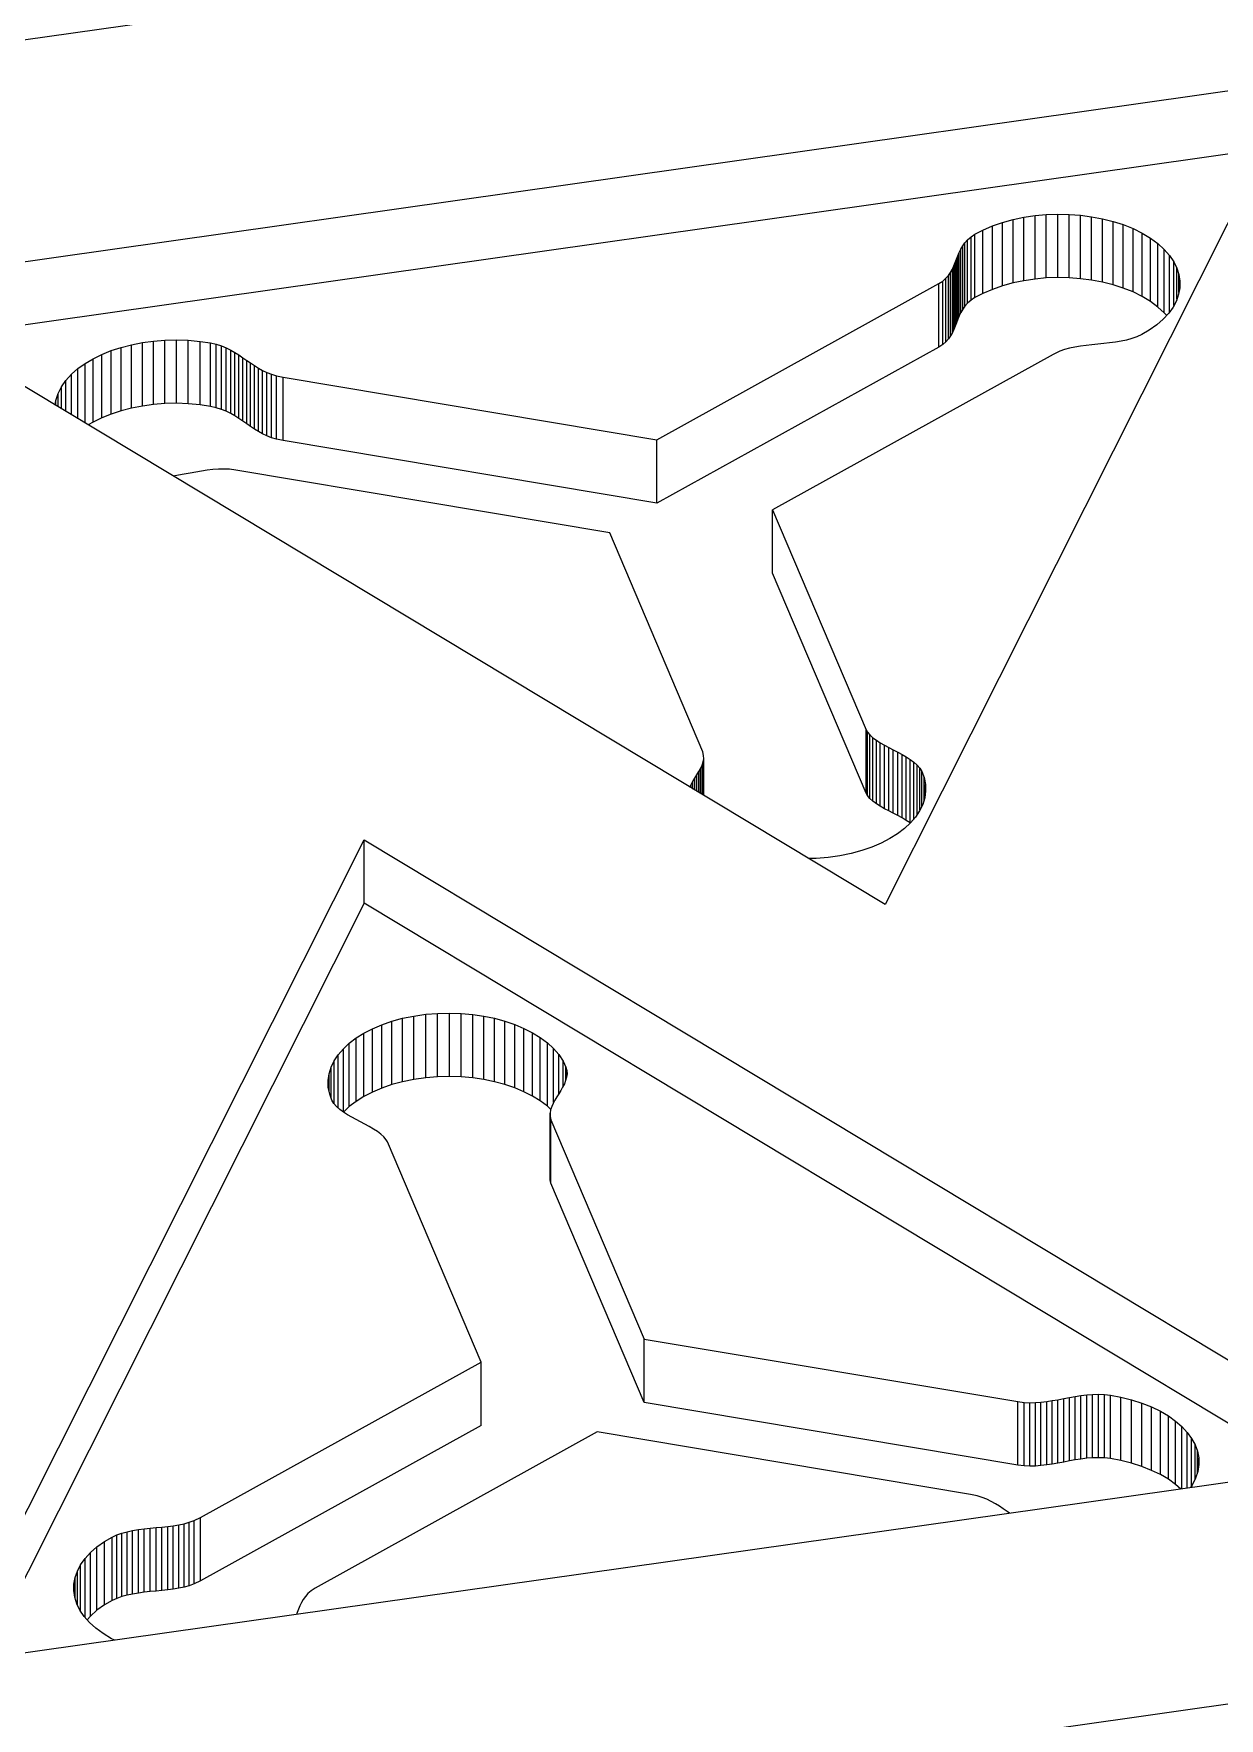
# Model space of a CAD drawing. Header units: inches. Extents: x 4 to 26.1, y 6.7 to 41.9.
# Drawn here: x 14.995 to 15.949, y 17.511 to 18.866 of the extents above; entities that cross this region are included whole.
import ezdxf

# ---------------------------------------------------------------- set-up
doc = ezdxf.new("R2010")
doc.units = ezdxf.units.IN
doc.header["$MEASUREMENT"] = 0
doc.layers.add('rails', color=7, linetype='Continuous', lineweight=35, true_color=0xd4d4d4)

# ---------------------------------------------------------------- blocks, each defined once
blk = doc.blocks.new('A$C382235AA')
at = {"color": 0, "linetype": 'Continuous', "lineweight": 0, "extrusion": (-4.89431e-17, 0.816497, 0.57735)}
for p, q in [((-9.8793, 13.262), (-11.0406, 13.0973)), ((-10.9693, 12.9292), (-9.8079, 13.0939)), ((-9.8079, 13.0939), (-10.1414, 12.4309)), ((-9.8356, 13.039), (-10.9006, 12.8879)), ((-10.0627, 12.9737), (-10.0549, 12.9771)), ((-10.0549, 12.9771), (-10.0468, 12.9799)), ((-10.0549, 12.926), (-10.0549, 12.9771)), ((-10.0468, 12.9799), (-10.0383, 12.9822)), ((-10.0468, 12.9289), (-10.0468, 12.9799)), ((-10.0383, 12.9822), (-10.0296, 12.984)), ((-10.0383, 12.9312), (-10.0383, 12.9822)), ((-10.0296, 12.984), (-10.0206, 12.9854)), ((-10.0296, 12.933), (-10.0296, 12.984)), ((-10.0206, 12.9854), (-10.0116, 12.9862)), ((-10.0206, 12.9343), (-10.0206, 12.9854)), ((-10.0116, 12.9862), (-10.0024, 12.9865)), ((-10.0116, 12.9352), (-10.0116, 12.9862)), ((-10.0024, 12.9355), (-10.0024, 12.9865)), ((-10.0024, 12.9865), (-9.9932, 12.9863)), ((-9.9932, 12.9353), (-9.9932, 12.9863)), ((-9.9932, 12.9863), (-9.9841, 12.9857)), ((-9.9841, 12.9346), (-9.9841, 12.9857)), ((-9.9841, 12.9857), (-9.9752, 12.9845)), ((-9.9752, 12.9335), (-9.9752, 12.9845)), ((-9.9752, 12.9845), (-9.9664, 12.9829)), ((-9.9664, 12.9318), (-9.9664, 12.9829)), ((-9.9664, 12.9829), (-9.9578, 12.9807)), ((-9.9578, 12.9297), (-9.9578, 12.9807)), ((-9.9578, 12.9807), (-9.9496, 12.9781)), ((-9.9496, 12.927), (-9.9496, 12.9781)), ((-9.9496, 12.9781), (-9.9418, 12.9749)), ((-9.9418, 12.9239), (-9.9418, 12.9749)), ((-9.9418, 12.9749), (-9.9344, 12.9713)), ((-10.0805, 12.9584), (-10.0789, 12.961)), ((-10.0789, 12.961), (-10.0771, 12.9635)), ((-10.0789, 12.91), (-10.0789, 12.961)), ((-10.0771, 12.9635), (-10.0749, 12.966)), ((-10.0771, 12.9125), (-10.0771, 12.9635)), ((-10.0749, 12.966), (-10.0722, 12.9683)), ((-10.0749, 12.9149), (-10.0749, 12.966)), ((-10.0722, 12.9683), (-10.069, 12.9704)), ((-10.0722, 12.9172), (-10.0722, 12.9683)), ((-10.069, 12.9704), (-10.0627, 12.9737)), ((-10.069, 12.9194), (-10.069, 12.9704)), ((-10.0627, 12.9227), (-10.0627, 12.9737)), ((-9.9344, 12.9203), (-9.9344, 12.9713)), ((-9.9344, 12.9713), (-9.9276, 12.9672)), ((-9.9276, 12.9162), (-9.9276, 12.9672)), ((-9.9276, 12.9672), (-9.9217, 12.9628)), ((-9.9217, 12.9118), (-9.9217, 12.9628)), ((-9.9217, 12.9628), (-9.9166, 12.9582)), ((-10.086, 12.9449), (-10.0849, 12.9476)), ((-10.0849, 12.9476), (-10.0839, 12.9503)), ((-10.0849, 12.8965), (-10.0849, 12.9476)), ((-10.0839, 12.9503), (-10.0829, 12.953)), ((-10.0839, 12.8992), (-10.0839, 12.9503)), ((-10.0829, 12.953), (-10.0817, 12.9557)), ((-10.0829, 12.902), (-10.0829, 12.953)), ((-10.0817, 12.9557), (-10.0805, 12.9584)), ((-10.0817, 12.9047), (-10.0817, 12.9557)), ((-10.0805, 12.9073), (-10.0805, 12.9584)), ((-9.9166, 12.9071), (-9.9166, 12.9582)), ((-9.9166, 12.9582), (-9.9123, 12.9533)), ((-9.9123, 12.9078), (-9.9123, 12.9533)), ((-9.9123, 12.9533), (-9.909, 12.9483)), ((-9.909, 12.9129), (-9.909, 12.9483)), ((-9.909, 12.9483), (-9.9065, 12.9432)), ((-10.095, 12.9327), (-10.0925, 12.9349)), ((-10.0925, 12.9349), (-10.0904, 12.9372)), ((-10.0925, 12.8839), (-10.0925, 12.9349)), ((-10.0904, 12.9372), (-10.0887, 12.9397)), ((-10.0904, 12.8862), (-10.0904, 12.9372)), ((-10.0887, 12.9397), (-10.0872, 12.9422)), ((-10.0887, 12.8887), (-10.0887, 12.9397)), ((-10.0872, 12.9422), (-10.086, 12.9449)), ((-10.0872, 12.8912), (-10.0872, 12.9422)), ((-10.086, 12.8938), (-10.086, 12.9449)), ((-10.0206, 12.9343), (-10.0296, 12.933)), ((-10.0116, 12.9352), (-10.0206, 12.9343)), ((-10.0024, 12.9355), (-10.0116, 12.9352)), ((-9.9932, 12.9353), (-10.0024, 12.9355)), ((-9.9841, 12.9346), (-9.9932, 12.9353)), ((-9.9752, 12.9335), (-9.9841, 12.9346)), ((-9.9664, 12.9318), (-9.9752, 12.9335)), ((-9.9065, 12.9181), (-9.9065, 12.9432)), ((-9.9065, 12.9432), (-9.9048, 12.9379)), ((-9.9048, 12.9235), (-9.9048, 12.9379)), ((-9.9048, 12.9379), (-9.904, 12.9326)), ((-10.1414, 12.4309), (-10.9693, 12.9292)), ((-10.3252, 12.8049), (-10.0982, 12.9306)), ((-10.0982, 12.9306), (-10.095, 12.9327)), ((-10.0982, 12.8796), (-10.0982, 12.9306)), ((-10.095, 12.8817), (-10.095, 12.9327)), ((-10.0627, 12.9227), (-10.069, 12.9194)), ((-10.0549, 12.926), (-10.0627, 12.9227)), ((-10.0468, 12.9289), (-10.0549, 12.926)), ((-10.0383, 12.9312), (-10.0468, 12.9289)), ((-10.0296, 12.933), (-10.0383, 12.9312)), ((-9.9578, 12.9297), (-9.9664, 12.9318)), ((-9.9496, 12.927), (-9.9578, 12.9297)), ((-9.9418, 12.9239), (-9.9496, 12.927)), ((-9.9344, 12.9203), (-9.9418, 12.9239)), ((-9.9276, 12.9162), (-9.9344, 12.9203)), ((-9.9051, 12.9221), (-9.9069, 12.9169)), ((-9.9041, 12.9273), (-9.9051, 12.9221)), ((-9.904, 12.9326), (-9.9041, 12.9273)), ((-10.0805, 12.9073), (-10.0817, 12.9047)), ((-10.0789, 12.91), (-10.0805, 12.9073)), ((-10.0771, 12.9125), (-10.0789, 12.91)), ((-10.0749, 12.9149), (-10.0771, 12.9125)), ((-10.0722, 12.9172), (-10.0749, 12.9149)), ((-10.069, 12.9194), (-10.0722, 12.9172)), ((-9.9217, 12.9118), (-9.9276, 12.9162)), ((-9.9166, 12.9071), (-9.9217, 12.9118)), ((-9.913, 12.9068), (-9.9174, 12.902)), ((-9.9147, 12.905), (-9.9166, 12.9071)), ((-9.9095, 12.9118), (-9.913, 12.9068)), ((-9.9069, 12.9169), (-9.9095, 12.9118)), ((-10.086, 12.8938), (-10.0872, 12.8912)), ((-10.0849, 12.8965), (-10.086, 12.8938)), ((-10.0839, 12.8992), (-10.0849, 12.8965)), ((-10.0829, 12.902), (-10.0839, 12.8992)), ((-10.0817, 12.9047), (-10.0829, 12.902)), ((-9.9287, 12.8931), (-9.9347, 12.8896)), ((-9.9226, 12.8974), (-9.9287, 12.8931)), ((-9.9174, 12.902), (-9.9226, 12.8974)), ((-10.7643, 12.8767), (-10.7563, 12.8793)), ((-10.7563, 12.8793), (-10.7479, 12.8815)), ((-10.7563, 12.8283), (-10.7563, 12.8793)), ((-10.7479, 12.8815), (-10.7392, 12.8832)), ((-10.7479, 12.8304), (-10.7479, 12.8815)), ((-10.7392, 12.8832), (-10.7302, 12.8844)), ((-10.7392, 12.8321), (-10.7392, 12.8832)), ((-10.7302, 12.8844), (-10.721, 12.8851)), ((-10.7302, 12.8333), (-10.7302, 12.8844)), ((-10.721, 12.8851), (-10.7117, 12.8853)), ((-10.721, 12.8341), (-10.721, 12.8851)), ((-10.7117, 12.8343), (-10.7117, 12.8853)), ((-10.7117, 12.8853), (-10.7022, 12.885)), ((-10.7022, 12.834), (-10.7022, 12.885)), ((-10.7022, 12.885), (-10.6927, 12.8841)), ((-10.6927, 12.8331), (-10.6927, 12.8841)), ((-10.6927, 12.8841), (-10.6844, 12.8829)), ((-10.6844, 12.8318), (-10.6844, 12.8829)), ((-10.6844, 12.8829), (-10.6798, 12.8818)), ((-10.6798, 12.8308), (-10.6798, 12.8818)), ((-10.6798, 12.8818), (-10.6756, 12.8805)), ((-10.6756, 12.8294), (-10.6756, 12.8805)), ((-10.6756, 12.8805), (-10.6717, 12.8789)), ((-10.0982, 12.8796), (-10.3252, 12.7539)), ((-10.095, 12.8817), (-10.0982, 12.8796)), ((-10.0925, 12.8839), (-10.095, 12.8817)), ((-10.0904, 12.8862), (-10.0925, 12.8839)), ((-10.0887, 12.8887), (-10.0904, 12.8862)), ((-10.0872, 12.8912), (-10.0887, 12.8887)), ((-9.9886, 12.8796), (-9.9929, 12.8787)), ((-9.9841, 12.8803), (-9.9886, 12.8796)), ((-9.9796, 12.8809), (-9.9841, 12.8803)), ((-9.9749, 12.8814), (-9.9796, 12.8809)), ((-9.9702, 12.8819), (-9.9749, 12.8814)), ((-9.9654, 12.8824), (-9.9702, 12.8819)), ((-9.9607, 12.8829), (-9.9654, 12.8824)), ((-9.956, 12.8835), (-9.9607, 12.8829)), ((-9.9514, 12.8843), (-9.956, 12.8835)), ((-9.947, 12.8852), (-9.9514, 12.8843)), ((-9.9427, 12.8864), (-9.947, 12.8852)), ((-9.9386, 12.8878), (-9.9427, 12.8864)), ((-9.9347, 12.8896), (-9.9386, 12.8878)), ((-10.7911, 12.8622), (-10.7853, 12.8664)), ((-10.7853, 12.8664), (-10.7788, 12.8702)), ((-10.7853, 12.8184), (-10.7853, 12.8664)), ((-10.7788, 12.8702), (-10.7718, 12.8737)), ((-10.7788, 12.8192), (-10.7788, 12.8702)), ((-10.7718, 12.8737), (-10.7643, 12.8767)), ((-10.7718, 12.8226), (-10.7718, 12.8737)), ((-10.7643, 12.8257), (-10.7643, 12.8767)), ((-10.6717, 12.8279), (-10.6717, 12.8789)), ((-10.6717, 12.8789), (-10.6681, 12.8771)), ((-10.6681, 12.8261), (-10.6681, 12.8771)), ((-10.6681, 12.8771), (-10.6647, 12.8752)), ((-10.6647, 12.8242), (-10.6647, 12.8752)), ((-10.6647, 12.8752), (-10.6614, 12.8732)), ((-10.6614, 12.8221), (-10.6614, 12.8732)), ((-10.6614, 12.8732), (-10.6582, 12.871)), ((-10.6582, 12.82), (-10.6582, 12.871)), ((-10.6582, 12.871), (-10.6551, 12.8689)), ((-10.6551, 12.8179), (-10.6551, 12.8689)), ((-10.6551, 12.8689), (-10.6521, 12.8668)), ((-10.6521, 12.8157), (-10.6521, 12.8668)), ((-10.6521, 12.8668), (-10.649, 12.8647)), ((-10.006, 12.8737), (-10.2319, 12.7486)), ((-10.0008, 12.8762), (-10.006, 12.8737)), ((-9.9969, 12.8776), (-10.0008, 12.8762)), ((-9.9929, 12.8787), (-9.9969, 12.8776)), ((-10.8043, 12.8476), (-10.8007, 12.8528)), ((-10.8007, 12.8528), (-10.7963, 12.8577)), ((-10.8007, 12.8277), (-10.8007, 12.8528)), ((-10.7963, 12.8577), (-10.7911, 12.8622)), ((-10.7963, 12.825), (-10.7963, 12.8577)), ((-10.7911, 12.8219), (-10.7911, 12.8622)), ((-10.649, 12.8136), (-10.649, 12.8647)), ((-10.649, 12.8647), (-10.6458, 12.8627)), ((-10.6458, 12.8116), (-10.6458, 12.8627)), ((-10.6458, 12.8627), (-10.6424, 12.8608)), ((-10.6424, 12.8098), (-10.6424, 12.8608)), ((-10.6424, 12.8608), (-10.639, 12.8591)), ((-10.639, 12.8081), (-10.639, 12.8591)), ((-10.639, 12.8591), (-10.6352, 12.8577)), ((-10.6352, 12.8066), (-10.6352, 12.8577)), ((-10.6352, 12.8577), (-10.6312, 12.8565)), ((-10.6312, 12.8054), (-10.6312, 12.8565)), ((-10.6312, 12.8565), (-10.6258, 12.8553)), ((-10.6258, 12.8043), (-10.6258, 12.8553)), ((-10.6258, 12.8553), (-10.3252, 12.8049)), ((-10.8088, 12.8367), (-10.807, 12.8421)), ((-10.807, 12.8421), (-10.8043, 12.8476)), ((-10.807, 12.8315), (-10.807, 12.8421)), ((-10.8043, 12.8299), (-10.8043, 12.8476)), ((-10.8093, 12.8329), (-10.8088, 12.8367)), ((-10.8088, 12.8326), (-10.8088, 12.8367)), ((-10.7643, 12.8257), (-10.7718, 12.8226)), ((-10.7563, 12.8283), (-10.7643, 12.8257)), ((-10.7479, 12.8304), (-10.7563, 12.8283)), ((-10.7392, 12.8321), (-10.7479, 12.8304)), ((-10.7302, 12.8333), (-10.7392, 12.8321)), ((-10.721, 12.8341), (-10.7302, 12.8333)), ((-10.7117, 12.8343), (-10.721, 12.8341)), ((-10.7022, 12.834), (-10.7117, 12.8343)), ((-10.6927, 12.8331), (-10.7022, 12.834)), ((-10.6844, 12.8318), (-10.6927, 12.8331)), ((-10.6798, 12.8308), (-10.6844, 12.8318)), ((-10.6756, 12.8294), (-10.6798, 12.8308)), ((-10.6717, 12.8279), (-10.6756, 12.8294)), ((-10.6681, 12.8261), (-10.6717, 12.8279)), ((-10.6647, 12.8242), (-10.6681, 12.8261)), ((-10.7788, 12.8192), (-10.7827, 12.8169)), ((-10.7718, 12.8226), (-10.7788, 12.8192)), ((-10.6614, 12.8221), (-10.6647, 12.8242)), ((-10.6582, 12.82), (-10.6614, 12.8221)), ((-10.6551, 12.8179), (-10.6582, 12.82)), ((-10.6521, 12.8157), (-10.6551, 12.8179)), ((-10.649, 12.8136), (-10.6521, 12.8157)), ((-10.6458, 12.8116), (-10.649, 12.8136)), ((-10.6424, 12.8098), (-10.6458, 12.8116)), ((-10.639, 12.8081), (-10.6424, 12.8098)), ((-10.6352, 12.8066), (-10.639, 12.8081)), ((-10.6312, 12.8054), (-10.6352, 12.8066)), ((-10.6258, 12.8043), (-10.6312, 12.8054)), ((-10.3252, 12.7539), (-10.6258, 12.8043)), ((-10.3252, 12.7539), (-10.3252, 12.8049)), ((-10.71, 12.7764), (-10.7143, 12.7757)), ((-10.7054, 12.7772), (-10.71, 12.7764)), ((-10.7008, 12.7781), (-10.7054, 12.7772)), ((-10.6962, 12.7789), (-10.7008, 12.7781)), ((-10.6916, 12.7797), (-10.6962, 12.7789)), ((-10.6871, 12.7804), (-10.6916, 12.7797)), ((-10.6825, 12.781), (-10.6871, 12.7804)), ((-10.678, 12.7813), (-10.6825, 12.781)), ((-10.6735, 12.7814), (-10.678, 12.7813)), ((-10.669, 12.7812), (-10.6735, 12.7814)), ((-10.664, 12.7806), (-10.669, 12.7812)), ((-10.363, 12.7301), (-10.664, 12.7806)), ((-10.2319, 12.6976), (-10.2319, 12.7486)), ((-10.2319, 12.7486), (-10.1565, 12.5715)), ((-10.288, 12.5539), (-10.363, 12.7301)), ((-10.1565, 12.5205), (-10.2319, 12.6976)), ((-10.1565, 12.5205), (-10.1565, 12.5715)), ((-10.1565, 12.5715), (-10.1555, 12.5698)), ((-10.1555, 12.5187), (-10.1555, 12.5698)), ((-10.1555, 12.5698), (-10.1536, 12.5674)), ((-10.1536, 12.5164), (-10.1536, 12.5674)), ((-10.1536, 12.5674), (-10.1512, 12.5652)), ((-10.2874, 12.551), (-10.288, 12.5539)), ((-10.1512, 12.5142), (-10.1512, 12.5652)), ((-10.1512, 12.5652), (-10.1484, 12.5631)), ((-10.1484, 12.5121), (-10.1484, 12.5631)), ((-10.1484, 12.5631), (-10.1453, 12.5611)), ((-10.1453, 12.5101), (-10.1453, 12.5611)), ((-10.1453, 12.5611), (-10.1419, 12.5592)), ((-10.1419, 12.5081), (-10.1419, 12.5592)), ((-10.1419, 12.5592), (-10.1384, 12.5573)), ((-10.1384, 12.5063), (-10.1384, 12.5573)), ((-10.1384, 12.5573), (-10.1348, 12.5554)), ((-10.1348, 12.5044), (-10.1348, 12.5554)), ((-10.1348, 12.5554), (-10.1312, 12.5536)), ((-10.2912, 12.5379), (-10.2898, 12.5405)), ((-10.2898, 12.5405), (-10.2887, 12.5431)), ((-10.2898, 12.5202), (-10.2898, 12.5405)), ((-10.2887, 12.5431), (-10.2878, 12.5457)), ((-10.2887, 12.5195), (-10.2887, 12.5431)), ((-10.2878, 12.5457), (-10.2873, 12.5483)), ((-10.2878, 12.519), (-10.2878, 12.5457)), ((-10.2873, 12.5483), (-10.2874, 12.551)), ((-10.2873, 12.5187), (-10.2873, 12.5483)), ((-10.1312, 12.5025), (-10.1312, 12.5536)), ((-10.1312, 12.5536), (-10.1277, 12.5516)), ((-10.1277, 12.5006), (-10.1277, 12.5516)), ((-10.1277, 12.5516), (-10.1243, 12.5497)), ((-10.1243, 12.4986), (-10.1243, 12.5497)), ((-10.1243, 12.5497), (-10.1211, 12.5476)), ((-10.1211, 12.4966), (-10.1211, 12.5476)), ((-10.1211, 12.5476), (-10.1181, 12.5454)), ((-10.1181, 12.4999), (-10.1181, 12.5454)), ((-10.1181, 12.5454), (-10.1156, 12.5431)), ((-10.1156, 12.5033), (-10.1156, 12.5431)), ((-10.1156, 12.5431), (-10.1134, 12.5406)), ((-10.1134, 12.5066), (-10.1134, 12.5406)), ((-10.1134, 12.5406), (-10.1118, 12.538)), ((-10.2985, 12.5255), (-10.2975, 12.5275)), ((-10.2975, 12.5275), (-10.296, 12.5301)), ((-10.2975, 12.5248), (-10.2975, 12.5275)), ((-10.296, 12.5301), (-10.2944, 12.5327)), ((-10.296, 12.5239), (-10.296, 12.5301)), ((-10.2944, 12.5327), (-10.2928, 12.5353)), ((-10.2944, 12.523), (-10.2944, 12.5327)), ((-10.2928, 12.5353), (-10.2912, 12.5379)), ((-10.2928, 12.522), (-10.2928, 12.5353)), ((-10.2912, 12.5211), (-10.2912, 12.5379)), ((-10.1118, 12.5099), (-10.1118, 12.538)), ((-10.1118, 12.538), (-10.11, 12.5331)), ((-10.11, 12.5149), (-10.11, 12.5331)), ((-10.11, 12.5331), (-10.1089, 12.5276)), ((-10.1089, 12.5209), (-10.1089, 12.5276)), ((-10.1089, 12.5276), (-10.1087, 12.5221)), ((-10.1555, 12.5187), (-10.1565, 12.5205)), ((-10.1536, 12.5164), (-10.1555, 12.5187)), ((-10.1512, 12.5142), (-10.1536, 12.5164)), ((-10.1484, 12.5121), (-10.1512, 12.5142)), ((-10.1095, 12.5167), (-10.1111, 12.5114)), ((-10.1087, 12.5221), (-10.1095, 12.5167)), ((-10.1453, 12.5101), (-10.1484, 12.5121)), ((-10.1419, 12.5081), (-10.1453, 12.5101)), ((-10.1384, 12.5063), (-10.1419, 12.5081)), ((-10.1348, 12.5044), (-10.1384, 12.5063)), ((-10.1312, 12.5025), (-10.1348, 12.5044)), ((-10.1277, 12.5006), (-10.1312, 12.5025)), ((-10.1243, 12.4986), (-10.1277, 12.5006)), ((-10.1169, 12.5013), (-10.121, 12.4966)), ((-10.1136, 12.5063), (-10.1169, 12.5013)), ((-10.1111, 12.5114), (-10.1136, 12.5063)), ((-10.1314, 12.4879), (-10.1376, 12.484)), ((-10.1258, 12.4921), (-10.1314, 12.4879)), ((-10.121, 12.4966), (-10.1258, 12.4921)), ((-10.1211, 12.4966), (-10.1243, 12.4986)), ((-10.121, 12.4965), (-10.1211, 12.4966)), ((-10.8942, 11.82), (-10.5607, 12.4831)), ((-10.5607, 12.432), (-10.5607, 12.4831)), ((-10.5607, 12.4831), (-9.7329, 11.9848)), ((-10.1601, 12.4744), (-10.1687, 12.4721)), ((-10.152, 12.4772), (-10.1601, 12.4744)), ((-10.1445, 12.4804), (-10.152, 12.4772)), ((-10.1376, 12.484), (-10.1445, 12.4804)), ((-10.1969, 12.4681), (-10.203, 12.4679)), ((-10.1873, 12.4689), (-10.1969, 12.4681)), ((-10.1778, 12.4702), (-10.1873, 12.4689)), ((-10.1687, 12.4721), (-10.1778, 12.4702)), ((-10.5607, 12.432), (-10.8666, 11.824)), ((-9.8015, 11.9751), (-10.5607, 12.432)), ((-10.5464, 12.3342), (-10.5383, 12.337)), ((-10.5383, 12.337), (-10.5297, 12.3394)), ((-10.5383, 12.286), (-10.5383, 12.337)), ((-10.5297, 12.3394), (-10.5206, 12.3412)), ((-10.5297, 12.2883), (-10.5297, 12.3394)), ((-10.5206, 12.3412), (-10.511, 12.3426)), ((-10.5206, 12.2902), (-10.5206, 12.3412)), ((-10.511, 12.3426), (-10.5015, 12.3434)), ((-10.511, 12.2915), (-10.511, 12.3426)), ((-10.5015, 12.3434), (-10.4919, 12.3436)), ((-10.5015, 12.2923), (-10.5015, 12.3434)), ((-10.4919, 12.2926), (-10.4919, 12.3436)), ((-10.4919, 12.3436), (-10.4825, 12.3433)), ((-10.4825, 12.2923), (-10.4825, 12.3433)), ((-10.4825, 12.3433), (-10.4733, 12.3425)), ((-10.4733, 12.2914), (-10.4733, 12.3425)), ((-10.4733, 12.3425), (-10.4644, 12.3412)), ((-10.4644, 12.2901), (-10.4644, 12.3412)), ((-10.4644, 12.3412), (-10.4557, 12.3394)), ((-10.4557, 12.2883), (-10.4557, 12.3394)), ((-10.4557, 12.3394), (-10.4474, 12.3371)), ((-10.4474, 12.2861), (-10.4474, 12.3371)), ((-10.4474, 12.3371), (-10.4395, 12.3344)), ((-10.5726, 12.3194), (-10.567, 12.3236)), ((-10.567, 12.3236), (-10.5608, 12.3275)), ((-10.567, 12.2725), (-10.567, 12.3236)), ((-10.5608, 12.3275), (-10.5539, 12.331)), ((-10.5608, 12.2764), (-10.5608, 12.3275)), ((-10.5539, 12.331), (-10.5464, 12.3342)), ((-10.5539, 12.28), (-10.5539, 12.331)), ((-10.5464, 12.2832), (-10.5464, 12.3342)), ((-10.4395, 12.2834), (-10.4395, 12.3344)), ((-10.4395, 12.3344), (-10.4321, 12.3313)), ((-10.4321, 12.2803), (-10.4321, 12.3313)), ((-10.4321, 12.3313), (-10.4252, 12.3278)), ((-10.4252, 12.2768), (-10.4252, 12.3278)), ((-10.4252, 12.3278), (-10.4189, 12.3239)), ((-10.4189, 12.2729), (-10.4189, 12.3239)), ((-10.4189, 12.3239), (-10.4132, 12.3197)), ((-10.5848, 12.3052), (-10.5815, 12.3101)), ((-10.5815, 12.3101), (-10.5774, 12.3149)), ((-10.5815, 12.2671), (-10.5815, 12.3101)), ((-10.5774, 12.3149), (-10.5726, 12.3194)), ((-10.5774, 12.2639), (-10.5774, 12.3149)), ((-10.5726, 12.2683), (-10.5726, 12.3194)), ((-10.4132, 12.2687), (-10.4132, 12.3197)), ((-10.4132, 12.3197), (-10.4082, 12.3151)), ((-10.4082, 12.2716), (-10.4082, 12.3151)), ((-10.4082, 12.3151), (-10.404, 12.3102)), ((-10.404, 12.2788), (-10.404, 12.3102)), ((-10.404, 12.3102), (-10.4005, 12.305)), ((-10.5889, 12.2948), (-10.5873, 12.3)), ((-10.5873, 12.3), (-10.5848, 12.3052)), ((-10.5873, 12.2754), (-10.5873, 12.3)), ((-10.5848, 12.2706), (-10.5848, 12.3052)), ((-10.4005, 12.2847), (-10.4005, 12.305)), ((-10.4005, 12.305), (-10.3982, 12.3002)), ((-10.3982, 12.2901), (-10.3982, 12.3002)), ((-10.3982, 12.3002), (-10.3975, 12.2974)), ((-10.3975, 12.2935), (-10.3975, 12.2974)), ((-10.3975, 12.2974), (-10.3973, 12.2947)), ((-10.5897, 12.2894), (-10.5889, 12.2948)), ((-10.5895, 12.2839), (-10.5897, 12.2894)), ((-10.5884, 12.2783), (-10.5895, 12.2839)), ((-10.5889, 12.281), (-10.5889, 12.2948)), ((-10.5464, 12.2832), (-10.5539, 12.28)), ((-10.5383, 12.286), (-10.5464, 12.2832)), ((-10.5297, 12.2883), (-10.5383, 12.286)), ((-10.5206, 12.2902), (-10.5297, 12.2883)), ((-10.511, 12.2915), (-10.5206, 12.2902)), ((-10.5015, 12.2923), (-10.511, 12.2915)), ((-10.4919, 12.2926), (-10.5015, 12.2923)), ((-10.4825, 12.2923), (-10.4919, 12.2926)), ((-10.4733, 12.2914), (-10.4825, 12.2923)), ((-10.4644, 12.2901), (-10.4733, 12.2914)), ((-10.4557, 12.2883), (-10.4644, 12.2901)), ((-10.4474, 12.2861), (-10.4557, 12.2883)), ((-10.4395, 12.2834), (-10.4474, 12.2861)), ((-10.4321, 12.2803), (-10.4395, 12.2834)), ((-10.4009, 12.2839), (-10.4024, 12.2813)), ((-10.3995, 12.2866), (-10.4009, 12.2839)), ((-10.3985, 12.2893), (-10.3995, 12.2866)), ((-10.3977, 12.2919), (-10.3985, 12.2893)), ((-10.3973, 12.2947), (-10.3977, 12.2919)), ((-10.5866, 12.2735), (-10.5884, 12.2783)), ((-10.585, 12.2708), (-10.5866, 12.2735)), ((-10.5828, 12.2683), (-10.585, 12.2708)), ((-10.567, 12.2725), (-10.5726, 12.2683)), ((-10.5608, 12.2764), (-10.567, 12.2725)), ((-10.5539, 12.28), (-10.5608, 12.2764)), ((-10.4252, 12.2768), (-10.4321, 12.2803)), ((-10.4189, 12.2729), (-10.4252, 12.2768)), ((-10.4132, 12.2687), (-10.4189, 12.2729)), ((-10.4086, 12.2709), (-10.4097, 12.2683)), ((-10.4072, 12.2735), (-10.4086, 12.2709)), ((-10.4056, 12.2761), (-10.4072, 12.2735)), ((-10.404, 12.2787), (-10.4056, 12.2761)), ((-10.4024, 12.2813), (-10.404, 12.2787)), ((-10.5803, 12.266), (-10.5828, 12.2683)), ((-10.5773, 12.2638), (-10.5803, 12.266)), ((-10.5726, 12.2683), (-10.5774, 12.2639)), ((-10.5741, 12.2618), (-10.5773, 12.2638)), ((-10.5707, 12.2598), (-10.5741, 12.2618)), ((-10.5672, 12.2579), (-10.5707, 12.2598)), ((-10.5636, 12.256), (-10.5672, 12.2579)), ((-10.56, 12.2541), (-10.5636, 12.256)), ((-10.4104, 12.2661), (-10.4132, 12.2687)), ((-10.4106, 12.2657), (-10.411, 12.2631)), ((-10.411, 12.2121), (-10.411, 12.2631)), ((-10.411, 12.2631), (-10.411, 12.2605)), ((-10.411, 12.2094), (-10.411, 12.2605)), ((-10.411, 12.2605), (-10.4104, 12.2576)), ((-10.4097, 12.2683), (-10.4106, 12.2657)), ((-10.4104, 12.2066), (-10.4104, 12.2576)), ((-10.4104, 12.2576), (-10.3354, 12.0813)), ((-10.5565, 12.2523), (-10.56, 12.2541)), ((-10.5531, 12.2503), (-10.5565, 12.2523)), ((-10.55, 12.2483), (-10.5531, 12.2503)), ((-10.5472, 12.2462), (-10.55, 12.2483)), ((-10.5448, 12.244), (-10.5472, 12.2462)), ((-10.5429, 12.2417), (-10.5448, 12.244)), ((-10.5419, 12.2399), (-10.5429, 12.2417)), ((-10.4665, 12.0628), (-10.5419, 12.2399)), ((-10.411, 12.2094), (-10.411, 12.2121)), ((-10.4104, 12.2066), (-10.411, 12.2094)), ((-10.3354, 12.0303), (-10.4104, 12.2066)), ((-10.3354, 12.0303), (-10.3354, 12.0813)), ((-10.3354, 12.0813), (-10.0344, 12.0309)), ((-10.6924, 11.9377), (-10.4665, 12.0628)), ((-10.4665, 12.0118), (-10.4665, 12.0628)), ((-10.0344, 11.9798), (-10.3354, 12.0303)), ((-10.0344, 11.9798), (-10.0344, 12.0309)), ((-10.0344, 12.0309), (-10.0294, 12.0302)), ((-10.0294, 11.9792), (-10.0294, 12.0302)), ((-10.0294, 12.0302), (-10.0249, 12.03)), ((-10.0249, 12.03), (-10.0204, 12.0301)), ((-10.0249, 11.979), (-10.0249, 12.03)), ((-10.0204, 12.0301), (-10.0159, 12.0305)), ((-10.0204, 11.9791), (-10.0204, 12.0301)), ((-10.0159, 12.0305), (-10.0113, 12.031)), ((-10.0159, 11.9794), (-10.0159, 12.0305)), ((-10.0113, 12.031), (-10.0068, 12.0317)), ((-10.0113, 11.98), (-10.0113, 12.031)), ((-10.0068, 12.0317), (-10.0022, 12.0325)), ((-10.0068, 11.9807), (-10.0068, 12.0317)), ((-10.0022, 12.0325), (-9.9976, 12.0334)), ((-10.0022, 11.9815), (-10.0022, 12.0325)), ((-9.9976, 12.0334), (-9.993, 12.0342)), ((-9.9976, 11.9823), (-9.9976, 12.0334)), ((-9.993, 12.0342), (-9.9884, 12.035)), ((-9.993, 11.9832), (-9.993, 12.0342)), ((-9.9884, 12.035), (-9.9837, 12.0358)), ((-9.9884, 11.984), (-9.9884, 12.035)), ((-9.9837, 12.0358), (-9.979, 12.0363)), ((-9.9837, 11.9847), (-9.9837, 12.0358)), ((-9.979, 12.0363), (-9.9743, 12.0367)), ((-9.979, 11.9853), (-9.979, 12.0363)), ((-9.9743, 12.0367), (-9.9695, 12.0368)), ((-9.9743, 11.9857), (-9.9743, 12.0367)), ((-9.9695, 11.9858), (-9.9695, 12.0368)), ((-9.9695, 12.0368), (-9.9648, 12.0367)), ((-9.9648, 11.9856), (-9.9648, 12.0367)), ((-9.9648, 12.0367), (-9.9599, 12.0361)), ((-9.9599, 11.9851), (-9.9599, 12.0361)), ((-9.9599, 12.0361), (-9.9517, 12.0346)), ((-9.9517, 11.9836), (-9.9517, 12.0346)), ((-9.9517, 12.0346), (-9.9429, 12.0324)), ((-9.9429, 11.9814), (-9.9429, 12.0324)), ((-9.9429, 12.0324), (-9.9346, 12.0297)), ((-9.9346, 11.9787), (-9.9346, 12.0297)), ((-9.9346, 12.0297), (-9.9269, 12.0267)), ((-9.9269, 11.9756), (-9.9269, 12.0267)), ((-9.9269, 12.0267), (-9.9198, 12.0232)), ((-10.4665, 12.0118), (-10.6924, 11.8867)), ((-9.9198, 11.9722), (-9.9198, 12.0232)), ((-9.9198, 12.0232), (-9.9133, 12.0194)), ((-9.9133, 11.9684), (-9.9133, 12.0194)), ((-9.9133, 12.0194), (-9.9076, 12.0153)), ((-9.9076, 11.9642), (-9.9076, 12.0153)), ((-9.9076, 12.0153), (-9.9025, 12.0109)), ((-10.3732, 12.0065), (-10.6002, 11.8808)), ((-10.0726, 11.9561), (-10.3732, 12.0065)), ((-9.9025, 11.9607), (-9.9025, 12.0109)), ((-9.9025, 12.0109), (-9.8982, 12.0062)), ((-9.8982, 11.9613), (-9.8982, 12.0062)), ((-9.8982, 12.0062), (-9.8946, 12.0013)), ((-9.8946, 11.9631), (-9.8946, 12.0013)), ((-9.8946, 12.0013), (-9.8919, 11.9962)), ((-9.7329, 11.9848), (-10.8942, 11.82)), ((-9.9837, 11.9847), (-9.9884, 11.984)), ((-9.979, 11.9853), (-9.9837, 11.9847)), ((-9.9743, 11.9857), (-9.979, 11.9853)), ((-9.9695, 11.9858), (-9.9743, 11.9857)), ((-9.9648, 11.9856), (-9.9695, 11.9858)), ((-9.9599, 11.9851), (-9.9648, 11.9856)), ((-9.9517, 11.9836), (-9.9599, 11.9851)), ((-9.8919, 11.9683), (-9.8919, 11.9962)), ((-9.8919, 11.9962), (-9.89, 11.991)), ((-9.89, 11.9736), (-9.89, 11.991)), ((-9.89, 11.991), (-9.8889, 11.9857)), ((-9.8889, 11.9793), (-9.8889, 11.9857)), ((-9.8889, 11.9857), (-9.8888, 11.9803)), ((-10.0294, 11.9792), (-10.0344, 11.9798)), ((-10.0249, 11.979), (-10.0294, 11.9792)), ((-10.0204, 11.9791), (-10.0249, 11.979)), ((-10.0159, 11.9794), (-10.0204, 11.9791)), ((-10.0113, 11.98), (-10.0159, 11.9794)), ((-10.0068, 11.9807), (-10.0113, 11.98)), ((-10.0022, 11.9815), (-10.0068, 11.9807)), ((-9.9976, 11.9823), (-10.0022, 11.9815)), ((-9.993, 11.9832), (-9.9976, 11.9823)), ((-9.9884, 11.984), (-9.993, 11.9832)), ((-9.9429, 11.9814), (-9.9517, 11.9836)), ((-9.9346, 11.9787), (-9.9429, 11.9814)), ((-9.9269, 11.9756), (-9.9346, 11.9787)), ((-9.9198, 11.9722), (-9.9269, 11.9756)), ((-9.9133, 11.9684), (-9.9198, 11.9722)), ((-9.8896, 11.9748), (-9.8914, 11.9693)), ((-9.8888, 11.9803), (-9.8896, 11.9748)), ((-9.9076, 11.9642), (-9.9133, 11.9684)), ((-9.9034, 11.9606), (-9.9076, 11.9642)), ((-9.8941, 11.9638), (-9.8956, 11.9617)), ((-9.8914, 11.9693), (-9.8941, 11.9638)), ((-10.0672, 11.955), (-10.0726, 11.9561)), ((-10.0632, 11.9538), (-10.0672, 11.955)), ((-10.0594, 11.9523), (-10.0632, 11.9538)), ((-10.0559, 11.9506), (-10.0594, 11.9523)), ((-10.0526, 11.9488), (-10.0559, 11.9506)), ((-10.0494, 11.9468), (-10.0526, 11.9488)), ((-10.0463, 11.9447), (-10.0494, 11.9468)), ((-10.0432, 11.9425), (-10.0463, 11.9447)), ((-10.7235, 11.93), (-10.7188, 11.9305)), ((-10.7188, 11.9305), (-10.7143, 11.9311)), ((-10.7188, 11.8795), (-10.7188, 11.9305)), ((-10.7143, 11.9311), (-10.7098, 11.9318)), ((-10.7143, 11.8801), (-10.7143, 11.9311)), ((-10.7098, 11.9318), (-10.7055, 11.9327)), ((-10.7098, 11.8808), (-10.7098, 11.9318)), ((-10.7055, 11.9327), (-10.7015, 11.9339)), ((-10.7055, 11.8817), (-10.7055, 11.9327)), ((-10.7015, 11.9339), (-10.6976, 11.9352)), ((-10.7015, 11.8828), (-10.7015, 11.9339)), ((-10.6976, 11.9352), (-10.6924, 11.9377)), ((-10.6976, 11.8842), (-10.6976, 11.9352)), ((-10.6924, 11.8867), (-10.6924, 11.9377)), ((-10.0411, 11.9411), (-10.0432, 11.9425)), ((-10.7758, 11.914), (-10.7697, 11.9183)), ((-10.7697, 11.9183), (-10.7636, 11.9219)), ((-10.7697, 11.8673), (-10.7697, 11.9183)), ((-10.7636, 11.9219), (-10.7598, 11.9236)), ((-10.7636, 11.8708), (-10.7636, 11.9219)), ((-10.7598, 11.9236), (-10.7557, 11.9251)), ((-10.7598, 11.8726), (-10.7598, 11.9236)), ((-10.7557, 11.9251), (-10.7514, 11.9262)), ((-10.7557, 11.874), (-10.7557, 11.9251)), ((-10.7514, 11.9262), (-10.747, 11.9272)), ((-10.7514, 11.8752), (-10.7514, 11.9262)), ((-10.747, 11.9272), (-10.7424, 11.9279)), ((-10.747, 11.8761), (-10.747, 11.9272)), ((-10.7424, 11.9279), (-10.7377, 11.9285)), ((-10.7424, 11.8769), (-10.7424, 11.9279)), ((-10.7377, 11.9285), (-10.733, 11.9291)), ((-10.7377, 11.8775), (-10.7377, 11.9285)), ((-10.733, 11.9291), (-10.7282, 11.9295)), ((-10.733, 11.878), (-10.733, 11.9291)), ((-10.7282, 11.9295), (-10.7235, 11.93)), ((-10.7282, 11.8785), (-10.7282, 11.9295)), ((-10.7235, 11.879), (-10.7235, 11.93)), ((-10.7889, 11.8997), (-10.7853, 11.9046)), ((-10.7853, 11.9046), (-10.781, 11.9094)), ((-10.7853, 11.8573), (-10.7853, 11.9046)), ((-10.781, 11.9094), (-10.7758, 11.914)), ((-10.781, 11.8584), (-10.781, 11.9094)), ((-10.7758, 11.863), (-10.7758, 11.914)), ((-10.7943, 11.8841), (-10.7933, 11.8894)), ((-10.7933, 11.8894), (-10.7915, 11.8946)), ((-10.7933, 11.8727), (-10.7933, 11.8894)), ((-10.7915, 11.8946), (-10.7889, 11.8997)), ((-10.7915, 11.8674), (-10.7915, 11.8946)), ((-10.7889, 11.8623), (-10.7889, 11.8997)), ((-10.7944, 11.8788), (-10.7943, 11.8841)), ((-10.7936, 11.8735), (-10.7944, 11.8788)), ((-10.7943, 11.8782), (-10.7943, 11.8841)), ((-10.747, 11.8761), (-10.7514, 11.8752)), ((-10.7424, 11.8769), (-10.747, 11.8761)), ((-10.7377, 11.8775), (-10.7424, 11.8769)), ((-10.733, 11.878), (-10.7377, 11.8775)), ((-10.7282, 11.8785), (-10.733, 11.878)), ((-10.7235, 11.879), (-10.7282, 11.8785)), ((-10.7188, 11.8795), (-10.7235, 11.879)), ((-10.7143, 11.8801), (-10.7188, 11.8795)), ((-10.7098, 11.8808), (-10.7143, 11.8801)), ((-10.7055, 11.8817), (-10.7098, 11.8808)), ((-10.7015, 11.8828), (-10.7055, 11.8817)), ((-10.6976, 11.8842), (-10.7015, 11.8828)), ((-10.6924, 11.8867), (-10.6976, 11.8842)), ((-10.6059, 11.8765), (-10.608, 11.8742)), ((-10.6034, 11.8787), (-10.6059, 11.8765)), ((-10.6002, 11.8808), (-10.6034, 11.8787)), ((-10.7919, 11.8683), (-10.7936, 11.8735)), ((-10.7894, 11.8631), (-10.7919, 11.8683)), ((-10.7861, 11.8581), (-10.7894, 11.8631)), ((-10.7758, 11.863), (-10.781, 11.8584)), ((-10.7697, 11.8673), (-10.7758, 11.863)), ((-10.7636, 11.8708), (-10.7697, 11.8673)), ((-10.7598, 11.8726), (-10.7636, 11.8708)), ((-10.7557, 11.874), (-10.7598, 11.8726)), ((-10.7514, 11.8752), (-10.7557, 11.874)), ((-10.6135, 11.8639), (-10.6145, 11.8612)), ((-10.6124, 11.8666), (-10.6135, 11.8639)), ((-10.6112, 11.8692), (-10.6124, 11.8666)), ((-10.6097, 11.8717), (-10.6112, 11.8692)), ((-10.608, 11.8742), (-10.6097, 11.8717)), ((-10.7818, 11.8533), (-10.7861, 11.8581)), ((-10.781, 11.8584), (-10.7837, 11.8554)), ((-10.7767, 11.8486), (-10.7818, 11.8533)), ((-10.6145, 11.8612), (-10.6151, 11.8596)), ((-10.7708, 11.8442), (-10.7767, 11.8486)), ((-10.764, 11.8401), (-10.7708, 11.8442)), ((-10.7614, 11.8389), (-10.764, 11.8401)), ((-10.8228, 11.6519), (-9.6615, 11.8167))]:
    blk.add_line(p, q, dxfattribs=at)

msp = doc.modelspace()

# ---------------------------------------------------------------- block references
at = {"layer": 'rails'}
msp.add_blockref('A$C382235AA', (25.8212, 5.7346), dxfattribs=at)

doc.saveas('drawing.dxf')
